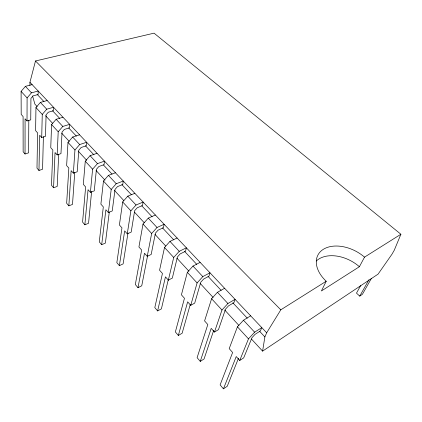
<?xml version="1.0" encoding="UTF-8"?>
<svg xmlns="http://www.w3.org/2000/svg" width="422" height="422" viewBox="0 0 422 422"><rect width="100%" height="100%" fill="white"/><g stroke="black" fill="none" stroke-linecap="round" stroke-linejoin="round"><path stroke-width="0.63" d="M28.802 120.312L28.606 152.843L25.04 153.993L25.083 118.788L27.013 120.956L30.748 119.869L30.933 98.395L33.101 95.868L38.138 94.517L38.202 91.041L31.455 92.824L27.098 97.909L27.013 120.956M29.92 85.402L29.941 82.301L35.49 60.974L154.041 33.159L400.9 234.252L394.269 250.225L391.969 254.218L378.059 274.142L262.6 351.125L251.438 339.019M47.169 100.531L40.385 102.404L35.96 107.552L35.612 130.641L37.605 132.888L36.983 168.125L38.972 170.483L42.569 169.248L43.397 136.681M38.972 170.483L39.694 135.24L41.715 137.514L45.486 136.343L46.093 114.81L48.319 112.226L53.404 110.759L53.536 107.267L46.731 109.208L42.253 114.404L41.715 137.514M62.973 117.258L56.131 119.294L51.584 124.559L50.756 147.695L52.85 150.053L51.484 185.295L53.573 187.764L57.197 186.44L58.69 154.521M53.573 187.764L55.039 152.521L57.165 154.911L60.968 153.64L62.045 132.07L64.329 129.433L69.461 127.84L69.667 124.337L62.799 126.447L58.199 131.759L57.165 154.911M79.568 134.813L72.668 137.029L67.989 142.414L66.634 165.577L68.833 168.051L66.66 203.256L68.844 205.841L72.5 204.422L74.741 172.54M68.844 205.841L71.139 170.646L73.365 173.157L77.205 171.78L78.793 150.2L81.145 147.5L86.32 145.769L86.61 142.261L79.684 144.556L74.952 149.995L73.365 173.157M97.034 153.292L90.076 155.697L85.26 161.215L83.324 184.367L85.634 186.972L82.575 222.093L84.864 224.805L88.551 223.275L91.611 191.477M84.864 224.805L88.061 189.7L90.403 192.342L94.27 190.86L96.427 169.291L98.848 166.526L104.065 164.649L104.45 161.141L97.471 163.63L92.597 169.196L90.403 192.342M115.433 172.762L108.428 175.378L103.464 181.027L100.884 204.148L103.321 206.891L99.281 241.869L101.691 244.718L105.4 243.077L109.282 212.05M101.691 244.718L105.875 209.766L108.343 212.546L112.241 210.942L115.027 189.42L117.522 186.587L122.77 184.546L123.261 181.043L116.229 183.749L111.208 189.452L108.343 212.546M134.855 193.313L127.797 196.156L122.686 201.948L119.394 224.989L121.963 227.88L116.841 262.658L119.379 265.654L123.113 263.887L127.966 233.044M119.379 265.654L124.654 230.913L127.265 233.846L131.184 232.111L134.66 210.673L137.234 207.772L142.515 205.551L143.121 202.054L136.048 205.002L130.867 210.852L127.265 233.846M262.6 351.125L264.874 336.925L266.672 332.784L280.804 309.817L326.217 281.242A31.592 20.973 27.6 0 1 323.31 249.323A31.592 20.973 27.6 0 1 364.524 257.14L400.9 234.252M155.38 215.025L148.28 218.127L143.005 224.061L138.928 246.981L141.639 250.035L135.325 284.539L137.994 287.693L141.75 285.789L147.563 255.837M137.994 287.693L144.482 253.242L147.241 256.344L151.181 254.455L155.428 233.155L158.081 230.175L163.393 227.759L164.121 224.277L157.01 227.49L151.662 233.487L147.241 256.344M177.103 238.013L169.976 241.389L164.522 247.482L159.569 270.228L162.438 273.461L154.811 307.596L157.622 310.93L161.399 308.872L168.225 279.87M157.622 310.93L165.45 276.848L168.362 280.129L172.329 278.087L177.425 256.961L180.168 253.907L185.501 251.275L186.371 247.82L179.229 251.317L173.7 257.473L168.362 280.129M200.139 262.389L192.986 266.071L187.347 272.322L181.418 294.836L184.461 298.259L175.367 331.935L178.342 335.453L182.135 333.238L190.19 304.721M178.342 335.453L187.648 301.851L190.739 305.328L194.716 303.107L200.761 282.228L203.604 279.09L208.948 276.22L209.977 272.797L202.813 276.616L197.095 282.935L190.739 305.328M224.609 288.279L217.441 292.298L211.601 298.723L204.586 320.92L207.814 324.555L197.106 357.661L200.25 361.385L204.053 358.985L213.717 330.342M200.25 361.385L211.2 328.369L214.482 332.067L218.469 329.651L225.575 309.083L228.513 305.855L233.867 302.727L235.07 299.346L227.901 303.518L221.972 310.012L214.482 332.067M250.647 315.825L243.473 320.224L237.422 326.828L229.199 348.635L232.627 352.497L220.11 384.896L223.444 388.841L227.252 386.251L238.504 358.22M223.444 388.841L236.23 356.553L239.717 360.483L243.705 357.856L251.997 337.684L255.046 334.366L260.395 330.943L261.793 327.625L254.63 332.183L248.484 338.866L239.717 360.483M326.217 281.242L321.411 290.964L359.386 266.725L364.524 257.14M360.641 285.636L356.484 293.126L359.744 296.112L362.408 294.298L371.355 278.483M359.744 296.112L368.976 279.717M25.04 153.993L23.141 151.741L23.089 116.541L21.19 114.399L21.1 91.384L25.41 86.346L32.13 84.616M35.49 60.974L280.804 309.817M29.941 82.301L266.672 332.784M37.125 94.328L43.888 101.533M52.46 110.664L59.676 118.35M68.696 127.956L76.361 136.121M85.381 145.732L93.948 154.858M103.422 164.949L111.988 174.075M121.911 184.641L131.384 194.732M141.755 205.778L152.126 216.829M162.502 227.875L173.774 239.886M184.599 251.417L196.779 264.388M208.051 276.394L221.128 290.325M232.854 302.817L247.287 318.188M259.461 331.159L264.874 336.925M25.41 86.346L31.455 92.824M40.385 102.404L46.731 109.208M56.131 119.294L62.799 126.447M72.668 137.029L79.684 144.556M90.076 155.697L97.471 163.63M108.428 175.378L116.229 183.749M127.797 196.156L136.048 205.002M148.28 218.127L157.01 227.49M169.976 241.389L179.229 251.317M192.986 266.071L202.813 276.616M217.441 292.298L227.901 303.518M243.473 320.224L254.63 332.183M37.136 106.555L34.905 104.134L32.584 96.016M45.618 115.76L52.761 123.504M61.691 133.194L69.282 141.423M78.212 151.113L86.695 160.313M96.068 170.483L104.999 180.168M114.373 190.338L123.751 200.508M134.465 212.134L144.287 222.79M155.001 234.41L165.719 246.031M176.876 258.143L188.935 271.219M200.097 283.326L213.041 297.368M224.652 309.959L238.936 325.457M21.1 91.384L27.098 97.909M35.96 107.552L42.253 114.404M51.584 124.559L58.199 131.759M67.989 142.414L74.952 149.995M85.26 161.215L92.597 169.196M103.464 181.027L111.208 189.452M122.686 201.948L130.867 210.852M143.005 224.061L151.662 233.487M164.522 247.482L173.7 257.473M187.347 272.322L197.095 282.935M211.601 298.723L221.972 310.012M237.422 326.828L248.484 338.866M316.273 261.018A31.101 21.01 28.1 0 1 359.386 266.725"/></g></svg>
